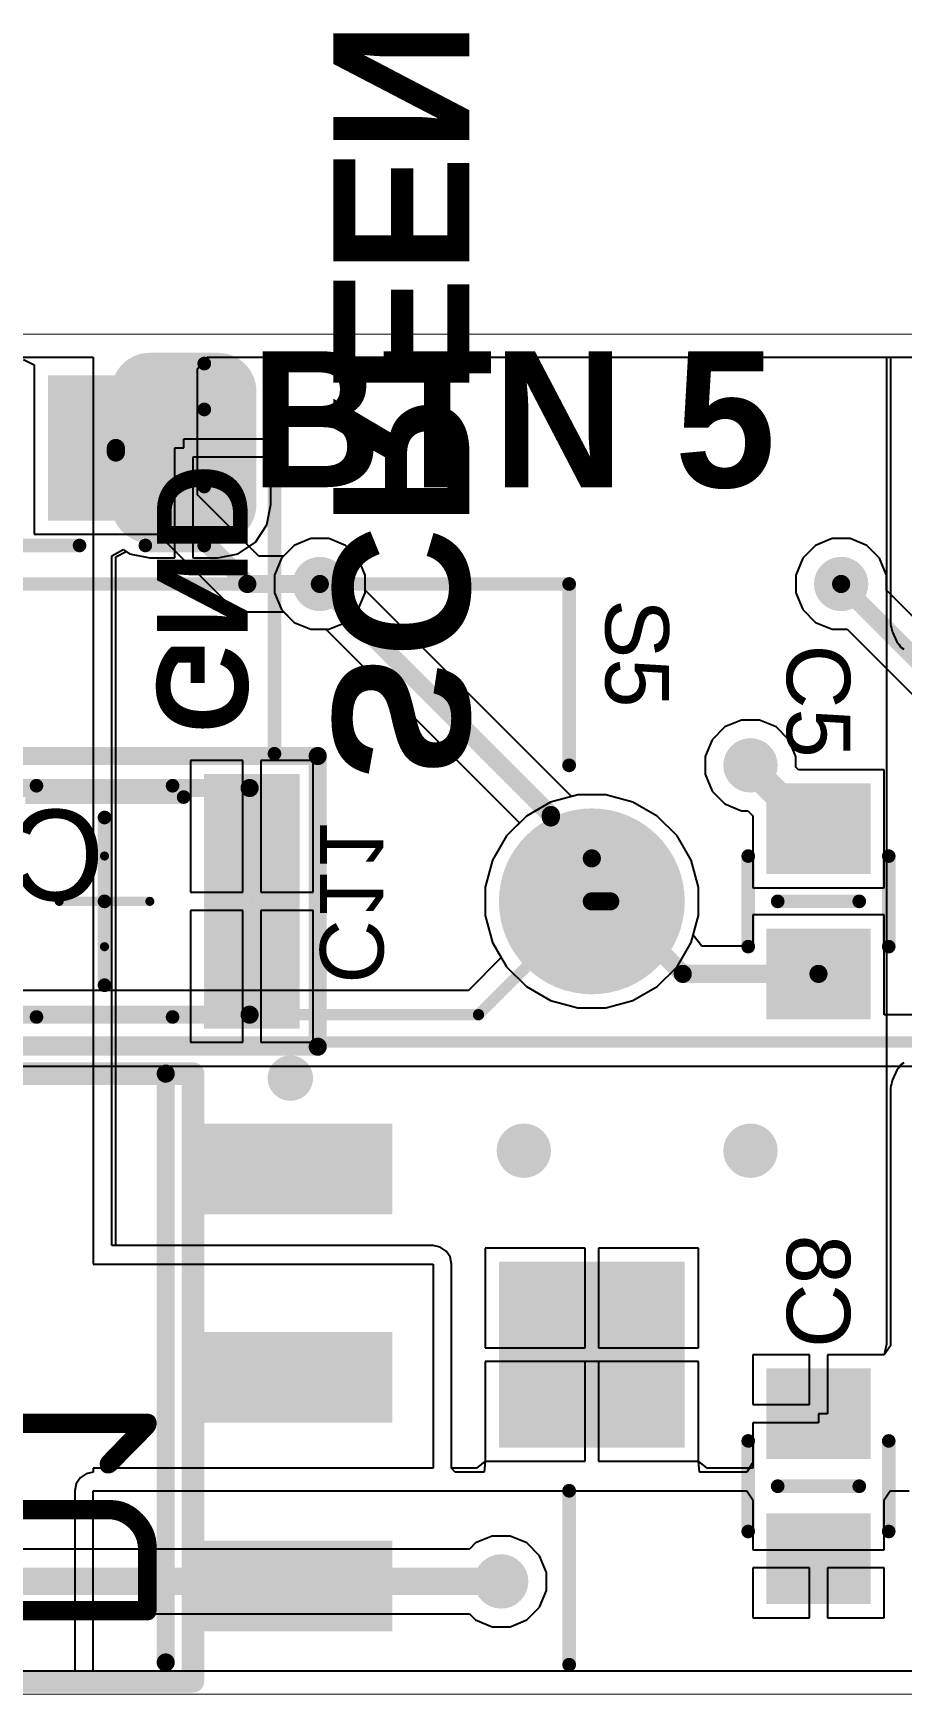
# Model space of a CAD drawing. Header units: inches. Extents: x -0.1 to 88.5, y -0.1 to 66.5.
# Drawn here: x 57.34 to 66.92, y 0 to 18.32 of the extents above; entities that cross this region are included whole.
import ezdxf

# ---------------------------------------------------------------- set-up
doc = ezdxf.new("R2010")
doc.units = ezdxf.units.IN
for name, color, linetype in [('Bottom Layer', 5, 'Continuous'), ('Bottom Overlay', 54, 'Continuous'), ('Bottom Paste', 16, 'Continuous'), ('Bottom Solder', 6, 'Continuous'), ('Mechanical 13', 56, 'Continuous'), ('Mechanical 15', 56, 'Continuous'), ('Mechanical 16', 56, 'Continuous'), ('Mechanical 3', 76, 'Continuous'), ('Mechanical 5', 56, 'Continuous'), ('Multi-Layer', 9, 'Continuous'), ('Pad Holes', 156, 'Continuous'), ('Top Layer', 1, 'Continuous'), ('Top Overlay', 2, 'Continuous'), ('Top Paste', 8, 'Continuous'), ('Top Solder', 216, 'Continuous'), ('Via Holes', 16, 'Continuous')]:
    doc.layers.add(name, color=color, linetype=linetype)
doc.styles.add('Arial', font='', dxfattribs={"height": 0.2})
doc.styles.add('Century Gothic_Bold', font='', dxfattribs={"height": 0.2})
doc.styles.add('GOST type B', font='', dxfattribs={"height": 0.2})
doc.styles.get('Arial').set_extended_font_data('Arial')
doc.styles.get('Century Gothic_Bold').set_extended_font_data('Century Gothic', bold=True)
doc.styles.get('GOST type B').set_extended_font_data('GOST type B')

# ---------------------------------------------------------------- blocks, each defined once
blk = doc.blocks.new('SOT223_B_77')
at = {"layer": 'Bottom Layer'}
for points in [[(-1.85, 2.75), (-1.85, 1.85), (-4, 1.85), (-4, 2.75)], [(4, 1.625), (4, -1.625), (1.85, -1.625), (1.85, 1.625)], [(-1.85, 0.45), (-1.85, -0.45), (-4, -0.45), (-4, 0.45)], [(-1.85, -1.85), (-1.85, -2.75), (-4, -2.75), (-4, -1.85)]]:
    blk.add_hatch(color=5, dxfattribs=at).paths.add_polyline_path(points)
at = {"layer": 'Bottom Paste'}
for points in [[(-1.85, 2.75), (-1.85, 1.85), (-4, 1.85), (-4, 2.75)], [(4, 1.625), (4, -1.625), (1.85, -1.625), (1.85, 1.625)], [(-1.85, 0.45), (-1.85, -0.45), (-4, -0.45), (-4, 0.45)], [(-1.85, -1.85), (-1.85, -2.75), (-4, -2.75), (-4, -1.85)]]:
    blk.add_hatch(color=16, dxfattribs=at).paths.add_polyline_path(points)
at = {"layer": 'Bottom Solder'}
for points in [[(-1.8, 2.8), (-1.8, 1.8), (-4.05, 1.8), (-4.05, 2.8)], [(4.05, 1.675), (4.05, -1.675), (1.8, -1.675), (1.8, 1.675)], [(-1.8, 0.5), (-1.8, -0.5), (-4.05, -0.5), (-4.05, 0.5)], [(-1.8, -1.8), (-1.8, -2.8), (-4.05, -2.8), (-4.05, -1.8)]]:
    blk.add_hatch(color=6, dxfattribs=at).paths.add_polyline_path(points)
at = {"layer": 'Bottom Overlay'}
for points in [[(-1.55, 3.144, 0.2, 0.2, 0), (-1.55, -3.35, 0.2, 0.2, 0)], [(1.55, 3.144, 0.2, 0.2, 0), (1.55, -3.35, 0.2, 0.2, 0)], [(1.55, -3.35, 0.2, 0.2, 0), (-1.55, -3.35, 0.2, 0.2, 0)]]:
    blk.add_lwpolyline(points, format="xyseb", dxfattribs=at)
for points in [[(-1.6, 3.144, 0.1, 0.1, 1), (-1.5, 3.144, 0.1, 0.1, 1)], [(1.5, 3.144, 0.1, 0.1, 1), (1.6, 3.144, 0.1, 0.1, 1)], [(-2.8, -3.3, 0.25, 0.25, 1), (-3.05, -3.3, 0.25, 0.25, 1)], [(-3.113, -3.3, 0.125, 0.125, 1), (-2.988, -3.3, 0.125, 0.125, 1)], [(-2.862, -3.3, 0.125, 0.125, 1), (-2.738, -3.3, 0.125, 0.125, 1)], [(-1.6, -3.35, 0.1, 0.1, 1), (-1.5, -3.35, 0.1, 0.1, 1)], [(-1.6, -3.35, 0.1, 0.1, 1), (-1.5, -3.35, 0.1, 0.1, 1)], [(1.5, -3.35, 0.1, 0.1, 1), (1.6, -3.35, 0.1, 0.1, 1)], [(1.5, -3.35, 0.1, 0.1, 1), (1.6, -3.35, 0.1, 0.1, 1)]]:
    blk.add_lwpolyline(points, format="xyseb", close=True, dxfattribs=at)
at = {"layer": 'Mechanical 13'}
for points in [[(-1.85, 3.35, 0.25, 0.25, 0), (-1.85, -3.35, 0.25, 0.25, 0)], [(1.85, 3.35, 0.25, 0.25, 0), (-1.85, 3.35, 0.25, 0.25, 0)], [(1.85, 3.35, 0.25, 0.25, 0), (1.85, -3.35, 0.25, 0.25, 0)], [(1.85, -3.35, 0.25, 0.25, 0), (-1.85, -3.35, 0.25, 0.25, 0)]]:
    blk.add_lwpolyline(points, format="xyseb", dxfattribs=at)
for points in [[(-1.913, 3.35, 0.125, 0.125, 1), (-1.788, 3.35, 0.125, 0.125, 1)], [(-1.913, 3.35, 0.125, 0.125, 1), (-1.788, 3.35, 0.125, 0.125, 1)], [(1.787, 3.35, 0.125, 0.125, 1), (1.912, 3.35, 0.125, 0.125, 1)], [(1.787, 3.35, 0.125, 0.125, 1), (1.912, 3.35, 0.125, 0.125, 1)], [(-1.913, -3.35, 0.125, 0.125, 1), (-1.788, -3.35, 0.125, 0.125, 1)], [(-1.913, -3.35, 0.125, 0.125, 1), (-1.788, -3.35, 0.125, 0.125, 1)], [(1.787, -3.35, 0.125, 0.125, 1), (1.912, -3.35, 0.125, 0.125, 1)], [(1.787, -3.35, 0.125, 0.125, 1), (1.912, -3.35, 0.125, 0.125, 1)]]:
    blk.add_lwpolyline(points, format="xyseb", close=True, dxfattribs=at)
at = {"layer": 'Mechanical 13', "style": 'GOST type B', "text_generation_flag": 2}
blk.add_text('D1', height=2.15, rotation=90, dxfattribs=at).set_placement((0.7, 2.9))
blk = doc.blocks.new('1210C_B_79')
at = {"layer": 'Bottom Layer'}
for points in [[(-2.102, 1.353), (-1.148, 1.353), (-1.148, -1.353), (-2.102, -1.353)], [(1.148, 1.353), (2.102, 1.353), (2.102, -1.353), (1.148, -1.353)]]:
    blk.add_hatch(color=5, dxfattribs=at).paths.add_polyline_path(points)
at = {"layer": 'Bottom Paste'}
for points in [[(-2.102, 1.353), (-1.148, 1.353), (-1.148, -1.353), (-2.102, -1.353)], [(1.148, 1.353), (2.102, 1.353), (2.102, -1.353), (1.148, -1.353)]]:
    blk.add_hatch(color=16, dxfattribs=at).paths.add_polyline_path(points)
at = {"layer": 'Bottom Solder'}
for points in [[(-2.152, 1.403), (-1.098, 1.403), (-1.098, -1.403), (-2.152, -1.403)], [(1.098, 1.403), (2.152, 1.403), (2.152, -1.403), (1.098, -1.403)]]:
    blk.add_hatch(color=6, dxfattribs=at).paths.add_polyline_path(points)
at = {"layer": 'Bottom Overlay'}
for points in [[(0.75, 1.275, 0.15, 0.15, 0), (-0.75, 1.275, 0.15, 0.15, 0)], [(0, 0.925, 0.15, 0.15, 0), (0, 0, 0.15, 0.15, 0)], [(0, 0, 0.15, 0.15, 0), (0, -0.925, 0.15, 0.15, 0)], [(0.75, -1.275, 0.15, 0.15, 0), (-0.75, -1.275, 0.15, 0.15, 0)]]:
    blk.add_lwpolyline(points, format="xyseb", dxfattribs=at)
for points in [[(-0.788, 1.275, 0.075, 0.075, 1), (-0.713, 1.275, 0.075, 0.075, 1)], [(0.713, 1.275, 0.075, 0.075, 1), (0.788, 1.275, 0.075, 0.075, 1)], [(-0.038, 0.925, 0.075, 0.075, 1), (0.038, 0.925, 0.075, 0.075, 1)], [(-0.038, 0, 0.075, 0.075, 1), (0.038, 0, 0.075, 0.075, 1)], [(-0.038, 0, 0.075, 0.075, 1), (0.038, 0, 0.075, 0.075, 1)], [(-0.038, -0.925, 0.075, 0.075, 1), (0.038, -0.925, 0.075, 0.075, 1)], [(-0.788, -1.275, 0.075, 0.075, 1), (-0.713, -1.275, 0.075, 0.075, 1)], [(0.713, -1.275, 0.075, 0.075, 1), (0.788, -1.275, 0.075, 0.075, 1)]]:
    blk.add_lwpolyline(points, format="xyseb", close=True, dxfattribs=at)
at = {"layer": 'Mechanical 13'}
for points in [[(1.6, 1.25, 0.2, 0.2, 0), (-1.6, 1.25, 0.2, 0.2, 0)], [(-1.6, 1.25, 0.2, 0.2, 0), (-1.6, -1.25, 0.2, 0.2, 0)], [(1.6, 1.25, 0.2, 0.2, 0), (1.6, -1.25, 0.2, 0.2, 0)], [(1.6, -1.25, 0.2, 0.2, 0), (-1.6, -1.25, 0.2, 0.2, 0)]]:
    blk.add_lwpolyline(points, format="xyseb", dxfattribs=at)
for points in [[(-1.65, 1.25, 0.1, 0.1, 1), (-1.55, 1.25, 0.1, 0.1, 1)], [(-1.65, 1.25, 0.1, 0.1, 1), (-1.55, 1.25, 0.1, 0.1, 1)], [(1.55, 1.25, 0.1, 0.1, 1), (1.65, 1.25, 0.1, 0.1, 1)], [(1.55, 1.25, 0.1, 0.1, 1), (1.65, 1.25, 0.1, 0.1, 1)], [(-1.65, -1.25, 0.1, 0.1, 1), (-1.55, -1.25, 0.1, 0.1, 1)], [(-1.65, -1.25, 0.1, 0.1, 1), (-1.55, -1.25, 0.1, 0.1, 1)], [(1.55, -1.25, 0.1, 0.1, 1), (1.65, -1.25, 0.1, 0.1, 1)], [(1.55, -1.25, 0.1, 0.1, 1), (1.65, -1.25, 0.1, 0.1, 1)]]:
    blk.add_lwpolyline(points, format="xyseb", close=True, dxfattribs=at)
at = {"layer": 'Mechanical 15'}
for points in [[(2.352, 1.603, 0.2, 0.2, 0), (-2.352, 1.603, 0.2, 0.2, 0)], [(-2.352, 1.603, 0.2, 0.2, 0), (-2.352, -1.603, 0.2, 0.2, 0)], [(2.352, 1.603, 0.2, 0.2, 0), (2.352, -1.603, 0.2, 0.2, 0)], [(2.352, -1.603, 0.2, 0.2, 0), (-2.352, -1.603, 0.2, 0.2, 0)]]:
    blk.add_lwpolyline(points, format="xyseb", dxfattribs=at)
for points in [[(-2.402, 1.603, 0.1, 0.1, 1), (-2.302, 1.603, 0.1, 0.1, 1)], [(-2.402, 1.603, 0.1, 0.1, 1), (-2.302, 1.603, 0.1, 0.1, 1)], [(2.302, 1.603, 0.1, 0.1, 1), (2.402, 1.603, 0.1, 0.1, 1)], [(2.302, 1.603, 0.1, 0.1, 1), (2.402, 1.603, 0.1, 0.1, 1)], [(-2.402, -1.603, 0.1, 0.1, 1), (-2.302, -1.603, 0.1, 0.1, 1)], [(-2.402, -1.603, 0.1, 0.1, 1), (-2.302, -1.603, 0.1, 0.1, 1)], [(2.302, -1.603, 0.1, 0.1, 1), (2.402, -1.603, 0.1, 0.1, 1)], [(2.302, -1.603, 0.1, 0.1, 1), (2.402, -1.603, 0.1, 0.1, 1)]]:
    blk.add_lwpolyline(points, format="xyseb", close=True, dxfattribs=at)
at = {"layer": 'Mechanical 16'}
for points in [[(0, 0.5, 0.1, 0.1, 0), (0, -0.5, 0.1, 0.1, 0)], [(0.5, 0, 0.1, 0.1, 0), (-0.5, 0, 0.1, 0.1, 0)]]:
    blk.add_lwpolyline(points, format="xyseb", dxfattribs=at)
for points in [[(-0.025, 0.5, 0.05, 0.05, 1), (0.025, 0.5, 0.05, 0.05, 1)], [(-0.525, 0, 0.05, 0.05, 1), (-0.475, 0, 0.05, 0.05, 1)], [(0.475, 0, 0.05, 0.05, 1), (0.525, 0, 0.05, 0.05, 1)], [(-0.025, -0.5, 0.05, 0.05, 1), (0.025, -0.5, 0.05, 0.05, 1)]]:
    blk.add_lwpolyline(points, format="xyseb", close=True, dxfattribs=at)
at = {"layer": 'Mechanical 5'}
for points in [[(2.352, 1.603, 0.2, 0.2, 0), (-2.352, 1.603, 0.2, 0.2, 0)], [(-2.352, 1.603, 0.2, 0.2, 0), (-2.352, -1.603, 0.2, 0.2, 0)], [(2.352, 1.603, 0.2, 0.2, 0), (2.352, -1.603, 0.2, 0.2, 0)], [(2.352, -1.603, 0.2, 0.2, 0), (-2.352, -1.603, 0.2, 0.2, 0)]]:
    blk.add_lwpolyline(points, format="xyseb", dxfattribs=at)
for points in [[(-2.402, 1.603, 0.1, 0.1, 1), (-2.302, 1.603, 0.1, 0.1, 1)], [(-2.402, 1.603, 0.1, 0.1, 1), (-2.302, 1.603, 0.1, 0.1, 1)], [(2.302, 1.603, 0.1, 0.1, 1), (2.402, 1.603, 0.1, 0.1, 1)], [(2.302, 1.603, 0.1, 0.1, 1), (2.402, 1.603, 0.1, 0.1, 1)], [(-2.402, -1.603, 0.1, 0.1, 1), (-2.302, -1.603, 0.1, 0.1, 1)], [(-2.402, -1.603, 0.1, 0.1, 1), (-2.302, -1.603, 0.1, 0.1, 1)], [(2.302, -1.603, 0.1, 0.1, 1), (2.402, -1.603, 0.1, 0.1, 1)], [(2.302, -1.603, 0.1, 0.1, 1), (2.402, -1.603, 0.1, 0.1, 1)]]:
    blk.add_lwpolyline(points, format="xyseb", close=True, dxfattribs=at)
at = {"layer": 'Mechanical 5', "style": 'Arial', "text_generation_flag": 2}
blk.add_text('C11', height=1, rotation=180, dxfattribs=at).set_placement((0, -0.011))
blk = doc.blocks.new('0603C_B_80')
at = {"layer": 'Bottom Layer'}
for points in [[(-0.35, 0.525), (-0.35, -0.525), (-1.25, -0.525), (-1.25, 0.525)], [(1.25, 0.525), (1.25, -0.525), (0.35, -0.525), (0.35, 0.525)]]:
    blk.add_hatch(color=5, dxfattribs=at).paths.add_polyline_path(points)
at = {"layer": 'Bottom Paste'}
for points in [[(-0.35, 0.525), (-0.35, -0.525), (-1.25, -0.525), (-1.25, 0.525)], [(1.25, 0.525), (1.25, -0.525), (0.35, -0.525), (0.35, 0.525)]]:
    blk.add_hatch(color=16, dxfattribs=at).paths.add_polyline_path(points)
at = {"layer": 'Bottom Solder'}
for points in [[(-0.3, 0.575), (-0.3, -0.575), (-1.3, -0.575), (-1.3, 0.575)], [(1.3, 0.575), (1.3, -0.575), (0.3, -0.575), (0.3, 0.575)]]:
    blk.add_hatch(color=6, dxfattribs=at).paths.add_polyline_path(points)
at = {"layer": 'Bottom Overlay'}
for points in [[(0.5, 0.775, 0.15, 0.15, 0), (-0.5, 0.775, 0.15, 0.15, 0)], [(0, -0.45, 0.15, 0.15, 0), (0, 0.45, 0.15, 0.15, 0)], [(0.5, -0.775, 0.15, 0.15, 0), (-0.5, -0.775, 0.15, 0.15, 0)]]:
    blk.add_lwpolyline(points, format="xyseb", dxfattribs=at)
for points in [[(-0.537, 0.775, 0.075, 0.075, 1), (-0.462, 0.775, 0.075, 0.075, 1)], [(0.462, 0.775, 0.075, 0.075, 1), (0.537, 0.775, 0.075, 0.075, 1)], [(-0.038, 0.45, 0.075, 0.075, 1), (0.038, 0.45, 0.075, 0.075, 1)], [(-0.038, -0.45, 0.075, 0.075, 1), (0.038, -0.45, 0.075, 0.075, 1)], [(-0.537, -0.775, 0.075, 0.075, 1), (-0.462, -0.775, 0.075, 0.075, 1)], [(0.462, -0.775, 0.075, 0.075, 1), (0.537, -0.775, 0.075, 0.075, 1)]]:
    blk.add_lwpolyline(points, format="xyseb", close=True, dxfattribs=at)
blk = doc.blocks.new('SS_PAD_B_84')
at = {"layer": 'Bottom Layer'}
h = blk.add_hatch(color=5, dxfattribs=at)
edge = h.paths.add_edge_path()
edge.add_arc((0.625, 0.375), 0.375, 0, 90)
edge.add_line((0.625, 0.75), (-0.625, 0.75))
edge.add_arc((-0.625, 0.375), 0.375, 90, 180)
edge.add_line((-1, 0.375), (-1, -0.375))
edge.add_arc((-0.625, -0.375), 0.375, 180, 270)
edge.add_line((-0.625, -0.75), (0.625, -0.75))
edge.add_arc((0.625, -0.375), 0.375, 270, 360)
edge.add_line((1, -0.375), (1, 0.375))
at = {"layer": 'Bottom Paste'}
h = blk.add_hatch(color=16, dxfattribs=at)
edge = h.paths.add_edge_path()
edge.add_arc((0.625, 0.375), 0.375, 0, 90)
edge.add_line((0.625, 0.75), (-0.625, 0.75))
edge.add_arc((-0.625, 0.375), 0.375, 90, 180)
edge.add_line((-1, 0.375), (-1, -0.375))
edge.add_arc((-0.625, -0.375), 0.375, 180, 270)
edge.add_line((-0.625, -0.75), (0.625, -0.75))
edge.add_arc((0.625, -0.375), 0.375, 270, 360)
edge.add_line((1, -0.375), (1, 0.375))
at = {"layer": 'Bottom Solder'}
h = blk.add_hatch(color=6, dxfattribs=at)
edge = h.paths.add_edge_path()
edge.add_arc((0.625, 0.375), 0.425, 0, 90)
edge.add_line((0.625, 0.8), (-0.625, 0.8))
edge.add_arc((-0.625, 0.375), 0.425, 90, 180)
edge.add_line((-1.05, 0.375), (-1.05, -0.375))
edge.add_arc((-0.625, -0.375), 0.425, 180, 270)
edge.add_line((-0.625, -0.8), (0.625, -0.8))
edge.add_arc((0.625, -0.375), 0.425, 270, 360)
edge.add_line((1.05, -0.375), (1.05, 0.375))
blk = doc.blocks.new('B______DIP_12_12_94')
at = {"layer": 'Bottom Layer'}
blk.add_hatch(color=5, dxfattribs=at).paths.add_polyline_path([(-0.975, 0.975), (0.975, 0.975), (0.975, -0.975), (-0.975, -0.975)])
h = blk.add_hatch(color=5, dxfattribs=at)
edge = h.paths.add_edge_path()
edge.add_arc((12.5, 0), 0.975, 0, 360)
h = blk.add_hatch(color=5, dxfattribs=at)
edge = h.paths.add_edge_path()
edge.add_arc((0, -5), 0.975, 0, 360)
h = blk.add_hatch(color=5, dxfattribs=at)
edge = h.paths.add_edge_path()
edge.add_arc((12.5, -5), 0.975, 0, 360)
at = {"layer": 'Bottom Solder'}
blk.add_hatch(color=6, dxfattribs=at).paths.add_polyline_path([(-1.025, 1.025), (1.025, 1.025), (1.025, -1.025), (-1.025, -1.025)])
h = blk.add_hatch(color=6, dxfattribs=at)
edge = h.paths.add_edge_path()
edge.add_arc((12.5, 0), 1.025, 0, 360)
h = blk.add_hatch(color=6, dxfattribs=at)
edge = h.paths.add_edge_path()
edge.add_arc((0, -5), 1.025, 0, 360)
h = blk.add_hatch(color=6, dxfattribs=at)
edge = h.paths.add_edge_path()
edge.add_arc((12.5, -5), 1.025, 0, 360)
at = {"layer": 'Multi-Layer'}
blk.add_hatch(color=9, dxfattribs=at).paths.add_polyline_path([(-0.975, 0.975), (0.975, 0.975), (0.975, -0.975), (-0.975, -0.975)])
h = blk.add_hatch(color=9, dxfattribs=at)
edge = h.paths.add_edge_path()
edge.add_arc((12.5, 0), 0.975, 0, 360)
h = blk.add_hatch(color=9, dxfattribs=at)
edge = h.paths.add_edge_path()
edge.add_arc((0, -5), 0.975, 0, 360)
h = blk.add_hatch(color=9, dxfattribs=at)
edge = h.paths.add_edge_path()
edge.add_arc((12.5, -5), 0.975, 0, 360)
at = {"layer": 'Pad Holes'}
h = blk.add_hatch(color=7, dxfattribs=at)
edge = h.paths.add_edge_path()
edge.add_arc((0, 0), 0.65, 0, 360)
h = blk.add_hatch(color=7, dxfattribs=at)
edge = h.paths.add_edge_path()
edge.add_arc((12.5, 0), 0.65, 0, 360)
h = blk.add_hatch(color=7, dxfattribs=at)
edge = h.paths.add_edge_path()
edge.add_arc((0, -5), 0.65, 0, 360)
h = blk.add_hatch(color=7, dxfattribs=at)
edge = h.paths.add_edge_path()
edge.add_arc((12.5, -5), 0.65, 0, 360)
at = {"layer": 'Top Layer'}
blk.add_hatch(color=1, dxfattribs=at).paths.add_polyline_path([(-0.975, 0.975), (0.975, 0.975), (0.975, -0.975), (-0.975, -0.975)])
h = blk.add_hatch(color=1, dxfattribs=at)
edge = h.paths.add_edge_path()
edge.add_arc((12.5, 0), 0.975, 0, 360)
h = blk.add_hatch(color=1, dxfattribs=at)
edge = h.paths.add_edge_path()
edge.add_arc((0, -5), 0.975, 0, 360)
h = blk.add_hatch(color=1, dxfattribs=at)
edge = h.paths.add_edge_path()
edge.add_arc((12.5, -5), 0.975, 0, 360)
at = {"layer": 'Top Solder'}
blk.add_hatch(color=216, dxfattribs=at).paths.add_polyline_path([(-1.025, 1.025), (1.025, 1.025), (1.025, -1.025), (-1.025, -1.025)])
h = blk.add_hatch(color=216, dxfattribs=at)
edge = h.paths.add_edge_path()
edge.add_arc((12.5, 0), 1.025, 0, 360)
h = blk.add_hatch(color=216, dxfattribs=at)
edge = h.paths.add_edge_path()
edge.add_arc((0, -5), 1.025, 0, 360)
h = blk.add_hatch(color=216, dxfattribs=at)
edge = h.paths.add_edge_path()
edge.add_arc((12.5, -5), 1.025, 0, 360)
at = {"layer": 'Top Overlay'}
for points in [[(0.25, 3.419, 0.15, 0.15, 0), (0.25, 1.5, 0.15, 0.15, 0)], [(12.25, 3.419, 0.15, 0.15, 0), (12.25, 1.5, 0.15, 0.15, 0)], [(0.25, -6.5, 0.15, 0.15, 0), (0.25, -8.5, 0.15, 0.15, 0)], [(12.25, -6.5, 0.15, 0.15, 0), (12.25, -8.5, 0.15, 0.15, 0)], [(12.25, -8.5, 0.15, 0.15, 0), (0.25, -8.5, 0.15, 0.15, 0)]]:
    blk.add_lwpolyline(points, format="xyseb", dxfattribs=at)
for points in [[(0.212, 3.419, 0.075, 0.075, 1), (0.288, 3.419, 0.075, 0.075, 1)], [(12.213, 3.419, 0.075, 0.075, 1), (12.288, 3.419, 0.075, 0.075, 1)], [(0.212, 1.5, 0.075, 0.075, 1), (0.288, 1.5, 0.075, 0.075, 1)], [(12.213, 1.5, 0.075, 0.075, 1), (12.288, 1.5, 0.075, 0.075, 1)], [(0.212, -6.5, 0.075, 0.075, 1), (0.288, -6.5, 0.075, 0.075, 1)], [(12.213, -6.5, 0.075, 0.075, 1), (12.288, -6.5, 0.075, 0.075, 1)], [(0.212, -8.5, 0.075, 0.075, 1), (0.288, -8.5, 0.075, 0.075, 1)], [(0.212, -8.5, 0.075, 0.075, 1), (0.288, -8.5, 0.075, 0.075, 1)], [(12.213, -8.5, 0.075, 0.075, 1), (12.288, -8.5, 0.075, 0.075, 1)], [(12.213, -8.5, 0.075, 0.075, 1), (12.288, -8.5, 0.075, 0.075, 1)]]:
    blk.add_lwpolyline(points, format="xyseb", close=True, dxfattribs=at)
blk = doc.blocks.new('0805D_116')
at = {"layer": 'Top Layer'}
for points in [[(-1.7, -0.75), (-1.7, 0.75), (-0.3, 0.75), (-0.3, -0.75)], [(0.3, -0.75), (0.3, 0.75), (1.7, 0.75), (1.7, -0.75)]]:
    blk.add_hatch(color=1, dxfattribs=at).paths.add_polyline_path(points)
at = {"layer": 'Top Paste'}
for points in [[(-1.7, -0.75), (-1.7, 0.75), (-0.3, 0.75), (-0.3, -0.75)], [(0.3, -0.75), (0.3, 0.75), (1.7, 0.75), (1.7, -0.75)]]:
    blk.add_hatch(color=8, dxfattribs=at).paths.add_polyline_path(points)
at = {"layer": 'Top Solder'}
for points in [[(-1.75, -0.8), (-1.75, 0.8), (-0.25, 0.8), (-0.25, -0.8)], [(0.25, -0.8), (0.25, 0.8), (1.75, 0.8), (1.75, -0.8)]]:
    blk.add_hatch(color=216, dxfattribs=at).paths.add_polyline_path(points)
at = {"layer": 'Top Overlay'}
for points in [[(1.975, 0.425, 0.15, 0.15, 0), (1.975, 0.931, 0.15, 0.15, 0)], [(1.975, -1.075, 0.15, 0.15, 0), (1.975, -0.425, 0.15, 0.15, 0)], [(-0.6, -1.075, 0.15, 0.15, 0), (0.6, -1.075, 0.15, 0.15, 0)], [(1.325, -1.075, 0.15, 0.15, 0), (1.975, -1.075, 0.15, 0.15, 0)]]:
    blk.add_lwpolyline(points, format="xyseb", dxfattribs=at)
for points in [[(1.937, 0.931, 0.075, 0.075, 1), (2.013, 0.931, 0.075, 0.075, 1)], [(1.937, 0.425, 0.075, 0.075, 1), (2.013, 0.425, 0.075, 0.075, 1)], [(1.937, -0.425, 0.075, 0.075, 1), (2.013, -0.425, 0.075, 0.075, 1)], [(-0.637, -1.075, 0.075, 0.075, 1), (-0.562, -1.075, 0.075, 0.075, 1)], [(0.562, -1.075, 0.075, 0.075, 1), (0.637, -1.075, 0.075, 0.075, 1)], [(1.288, -1.075, 0.075, 0.075, 1), (1.363, -1.075, 0.075, 0.075, 1)], [(1.937, -1.075, 0.075, 0.075, 1), (2.013, -1.075, 0.075, 0.075, 1)], [(1.937, -1.075, 0.075, 0.075, 1), (2.013, -1.075, 0.075, 0.075, 1)]]:
    blk.add_lwpolyline(points, format="xyseb", close=True, dxfattribs=at)
blk = doc.blocks.new('0603C_136')
at = {"layer": 'Top Layer'}
for points in [[(-1.25, -0.525), (-1.25, 0.525), (-0.35, 0.525), (-0.35, -0.525)], [(0.35, -0.525), (0.35, 0.525), (1.25, 0.525), (1.25, -0.525)]]:
    blk.add_hatch(color=1, dxfattribs=at).paths.add_polyline_path(points)
at = {"layer": 'Top Paste'}
for points in [[(-1.25, -0.525), (-1.25, 0.525), (-0.35, 0.525), (-0.35, -0.525)], [(0.35, -0.525), (0.35, 0.525), (1.25, 0.525), (1.25, -0.525)]]:
    blk.add_hatch(color=8, dxfattribs=at).paths.add_polyline_path(points)
at = {"layer": 'Top Solder'}
for points in [[(-1.3, -0.575), (-1.3, 0.575), (-0.3, 0.575), (-0.3, -0.575)], [(0.3, -0.575), (0.3, 0.575), (1.3, 0.575), (1.3, -0.575)]]:
    blk.add_hatch(color=216, dxfattribs=at).paths.add_polyline_path(points)
at = {"layer": 'Top Overlay'}
for points in [[(0.5, 0.775, 0.15, 0.15, 0), (-0.5, 0.775, 0.15, 0.15, 0)], [(0, -0.45, 0.15, 0.15, 0), (0, 0.45, 0.15, 0.15, 0)], [(0.5, -0.775, 0.15, 0.15, 0), (-0.5, -0.775, 0.15, 0.15, 0)]]:
    blk.add_lwpolyline(points, format="xyseb", dxfattribs=at)
for points in [[(-0.537, 0.775, 0.075, 0.075, 1), (-0.462, 0.775, 0.075, 0.075, 1)], [(0.462, 0.775, 0.075, 0.075, 1), (0.537, 0.775, 0.075, 0.075, 1)], [(-0.038, 0.45, 0.075, 0.075, 1), (0.038, 0.45, 0.075, 0.075, 1)], [(-0.038, -0.45, 0.075, 0.075, 1), (0.038, -0.45, 0.075, 0.075, 1)], [(-0.537, -0.775, 0.075, 0.075, 1), (-0.462, -0.775, 0.075, 0.075, 1)], [(0.462, -0.775, 0.075, 0.075, 1), (0.537, -0.775, 0.075, 0.075, 1)]]:
    blk.add_lwpolyline(points, format="xyseb", close=True, dxfattribs=at)

msp = doc.modelspace()

# ---------------------------------------------------------------- hatches: boundary and pattern name
at = {"layer": 'Bottom Layer'}
h = msp.add_hatch(color=5, dxfattribs=at)
edge = h.paths.add_edge_path()
edge.add_arc((60.5, 12.25), 0.3, 0, 360)
h = msp.add_hatch(color=5, dxfattribs=at)
edge = h.paths.add_edge_path()
edge.add_arc((66.25, 12.25), 0.3, 0, 360)
h = msp.add_hatch(color=5, dxfattribs=at)
edge = h.paths.add_edge_path()
edge.add_arc((65.25, 10.25), 0.3, 0, 360)
h = msp.add_hatch(color=5, dxfattribs=at)
edge = h.paths.add_edge_path()
edge.add_arc((62.75, 6), 0.3, 0, 360)
h = msp.add_hatch(color=5, dxfattribs=at)
edge = h.paths.add_edge_path()
edge.add_arc((65.25, 6), 0.3, 0, 360)
h = msp.add_hatch(color=5, dxfattribs=at)
edge = h.paths.add_edge_path()
edge.add_arc((62.5, 1.25), 0.3, 0, 360)
at = {"layer": 'Top Layer'}
h = msp.add_hatch(color=1, dxfattribs=at)
edge = h.paths.add_edge_path()
edge.add_arc((60.5, 12.25), 0.3, 0, 360)
h = msp.add_hatch(color=1, dxfattribs=at)
edge = h.paths.add_edge_path()
edge.add_arc((66.25, 12.25), 0.3, 0, 360)
h = msp.add_hatch(color=1, dxfattribs=at)
edge = h.paths.add_edge_path()
edge.add_arc((65.25, 10.25), 0.3, 0, 360)
h = msp.add_hatch(color=1, dxfattribs=at)
edge = h.paths.add_edge_path()
edge.add_arc((62.75, 6), 0.3, 0, 360)
h = msp.add_hatch(color=1, dxfattribs=at)
edge = h.paths.add_edge_path()
edge.add_arc((65.25, 6), 0.3, 0, 360)
h = msp.add_hatch(color=1, dxfattribs=at)
edge = h.paths.add_edge_path()
edge.add_arc((62.5, 1.25), 0.3, 0, 360)
at = {"layer": 'Via Holes'}
h = msp.add_hatch(color=7, dxfattribs=at)
edge = h.paths.add_edge_path()
edge.add_arc((60.5, 12.25), 0.15, 0, 360)
h = msp.add_hatch(color=7, dxfattribs=at)
edge = h.paths.add_edge_path()
edge.add_arc((66.25, 12.25), 0.15, 0, 360)
h = msp.add_hatch(color=7, dxfattribs=at)
edge = h.paths.add_edge_path()
edge.add_arc((65.25, 10.25), 0.15, 0, 360)
h = msp.add_hatch(color=7, dxfattribs=at)
edge = h.paths.add_edge_path()
edge.add_arc((62.75, 6), 0.15, 0, 360)
h = msp.add_hatch(color=7, dxfattribs=at)
edge = h.paths.add_edge_path()
edge.add_arc((65.25, 6), 0.15, 0, 360)
h = msp.add_hatch(color=7, dxfattribs=at)
edge = h.paths.add_edge_path()
edge.add_arc((62.5, 1.25), 0.15, 0, 360)

# ---------------------------------------------------------------- linework, layer by layer
at = {"layer": 'Bottom Layer'}
for p, q in [((56.95, 14.751), (58, 14.751)), ((58, 14.751), (58, 12.71)), ((59.89, 14.639), (59.95, 14.751)), ((59.89, 14.639), (59.95, 14.751)), ((59.95, 14.751), (66.795, 14.751)), ((59.95, 14.751), (66.75, 14.751)), ((66.75, 14.751), (66.75, 3.867)), ((66.795, 14.751), (66.796, 14.75)), ((66.796, 14.75), (66.796, 11.806)), ((59.917, 14.599), (59.89, 14.639)), ((59.917, 14.599), (59.89, 14.639)), ((59.961, 14.375), (59.917, 14.599)), ((59.961, 14.375), (59.917, 14.599)), ((59.961, 13.85), (59.961, 14.375)), ((59.961, 13.85), (59.961, 14.375)), ((58.9, 12.539), (58.9, 13.75)), ((58.9, 13.75), (59, 13.75)), ((58.9, 12.539), (58.9, 13.75)), ((58.9, 13.75), (59, 13.75)), ((59, 13.75), (59, 13.85)), ((59, 13.85), (59.961, 13.85)), ((59, 13.75), (59, 13.85)), ((59, 13.85), (59.961, 13.85)), ((59.961, 13.65), (59.1, 13.65)), ((59.1, 13.65), (59.1, 12.539)), ((59.961, 13.65), (59.1, 13.65)), ((59.1, 13.65), (59.1, 12.539)), ((59.961, 13.125), (59.961, 13.65)), ((59.961, 13.125), (59.961, 13.65)), ((59.917, 12.901), (59.961, 13.125)), ((59.917, 12.901), (59.961, 13.125)), ((59.79, 12.71), (59.917, 12.901)), ((59.79, 12.71), (59.917, 12.901)), ((58, 12.71), (58, 4.75)), ((59.599, 12.583), (59.79, 12.71)), ((59.599, 12.583), (59.79, 12.71)), ((60.217, 12.674), (60.076, 12.533)), ((60.217, 12.674), (60.076, 12.533)), ((60.401, 12.75), (60.217, 12.674)), ((60.401, 12.75), (60.217, 12.674)), ((60.599, 12.75), (60.401, 12.75)), ((60.599, 12.75), (60.401, 12.75)), ((60.783, 12.674), (60.599, 12.75)), ((60.783, 12.674), (60.599, 12.75)), ((60.924, 12.533), (60.783, 12.674)), ((60.924, 12.533), (60.783, 12.674)), ((58.204, 12.562), (58.331, 12.63)), ((58.204, 4.954), (58.204, 12.562)), ((58.25, 12.549), (58.362, 12.609)), ((58.25, 4.954), (58.25, 12.549)), ((58.331, 12.63), (58.401, 12.583)), ((58.362, 12.609), (58.401, 12.583)), ((58.401, 12.583), (58.625, 12.539)), ((58.401, 12.583), (58.625, 12.539)), ((58.625, 12.539), (58.9, 12.539)), ((58.625, 12.539), (58.9, 12.539)), ((59.1, 12.539), (59.375, 12.539)), ((59.1, 12.539), (59.375, 12.539)), ((59.375, 12.539), (59.599, 12.583)), ((59.375, 12.539), (59.599, 12.583)), ((60.076, 12.533), (60, 12.349)), ((60.076, 12.533), (60, 12.349)), ((61, 12.349), (60.924, 12.533)), ((61, 12.349), (60.924, 12.533)), ((60, 12.349), (60, 12.151)), ((60, 12.349), (60, 12.151)), ((61, 12.183), (61, 12.349)), ((61, 12.183), (61, 12.349)), ((60, 12.151), (60.076, 11.967)), ((60, 12.151), (60.076, 11.967)), ((63.265, 9.918), (61, 12.183)), ((63.265, 9.918), (61, 12.183)), ((60.076, 11.967), (60.217, 11.826)), ((60.076, 11.967), (60.217, 11.826)), ((60.217, 11.826), (60.401, 11.75)), ((60.217, 11.826), (60.401, 11.75)), ((60.401, 11.75), (60.567, 11.75)), ((60.401, 11.75), (60.567, 11.75)), ((60.567, 11.75), (62.703, 9.615)), ((60.567, 11.75), (62.703, 9.615)), ((66.796, 11.806), (66.797, 11.802)), ((66.797, 11.802), (66.796, 11.797)), ((66.796, 11.797), (66.805, 11.763)), ((66.805, 11.763), (66.812, 11.728)), ((66.812, 11.728), (66.814, 11.724)), ((66.814, 11.724), (66.815, 11.719)), ((66.815, 11.719), (66.865, 11.613)), ((66.865, 11.613), (66.886, 11.585)), ((66.886, 11.585), (66.906, 11.556)), ((66.906, 11.556), (66.91, 11.553)), ((66.91, 11.553), (66.913, 11.549)), ((66.913, 11.549), (66.943, 11.531)), ((59.65, 10.303), (59.073, 10.303)), ((59.073, 10.303), (59.073, 8.85)), ((59.65, 10.303), (59.073, 10.303)), ((59.073, 10.303), (59.073, 8.85)), ((59.65, 8.85), (59.65, 10.303)), ((59.65, 8.85), (59.65, 10.303)), ((60.427, 10.303), (59.85, 10.303)), ((59.85, 10.303), (59.85, 8.85)), ((60.427, 10.303), (59.85, 10.303)), ((59.85, 10.303), (59.85, 8.85)), ((60.427, 8.85), (60.427, 10.303)), ((60.427, 8.85), (60.427, 10.303)), ((63.273, 9.906), (63.265, 9.918)), ((63.265, 9.918), (63.265, 9.918)), ((63.273, 9.906), (63.265, 9.918)), ((63.265, 9.918), (63.265, 9.918)), ((63.345, 9.925), (63.273, 9.906)), ((63.345, 9.925), (63.273, 9.906)), ((63.655, 9.925), (63.345, 9.925)), ((63.655, 9.925), (63.345, 9.925)), ((63.954, 9.845), (63.655, 9.925)), ((63.954, 9.845), (63.655, 9.925)), ((64.221, 9.69), (63.954, 9.845)), ((64.221, 9.69), (63.954, 9.845)), ((62.703, 9.615), (62.56, 9.471)), ((62.703, 9.615), (62.56, 9.471)), ((64.44, 9.471), (64.221, 9.69)), ((64.44, 9.471), (64.221, 9.69)), ((62.56, 9.471), (62.405, 9.204)), ((62.56, 9.471), (62.405, 9.204)), ((64.595, 9.204), (64.44, 9.471)), ((64.595, 9.204), (64.44, 9.471)), ((62.405, 9.204), (62.325, 8.905)), ((62.405, 9.204), (62.325, 8.905)), ((64.675, 8.905), (64.595, 9.204)), ((64.675, 8.905), (64.595, 9.204)), ((59.073, 8.85), (59.65, 8.85)), ((59.073, 8.85), (59.65, 8.85)), ((59.85, 8.85), (60.427, 8.85)), ((59.85, 8.85), (60.427, 8.85)), ((62.325, 8.905), (62.325, 8.595)), ((62.325, 8.905), (62.325, 8.595)), ((64.675, 8.595), (64.675, 8.905)), ((64.675, 8.595), (64.675, 8.905)), ((59.65, 8.65), (59.073, 8.65)), ((59.073, 8.65), (59.073, 7.197)), ((59.65, 8.65), (59.073, 8.65)), ((59.073, 8.65), (59.073, 7.197)), ((59.65, 7.197), (59.65, 8.65)), ((59.65, 7.197), (59.65, 8.65)), ((59.75, 8.75), (59.75, 8.75)), ((59.75, 8.75), (59.75, 8.75)), ((59.75, 8.75), (59.75, 8.75)), ((60.427, 8.65), (59.85, 8.65)), ((59.85, 8.65), (59.85, 7.197)), ((60.427, 8.65), (59.85, 8.65)), ((59.85, 8.65), (59.85, 7.197)), ((60.427, 7.197), (60.427, 8.65)), ((60.427, 7.197), (60.427, 8.65)), ((62.325, 8.595), (62.405, 8.296)), ((62.325, 8.595), (62.405, 8.296)), ((64.595, 8.296), (64.675, 8.595)), ((64.595, 8.296), (64.675, 8.595)), ((62.405, 8.296), (62.56, 8.029)), ((62.405, 8.296), (62.56, 8.029)), ((64.44, 8.029), (64.595, 8.296)), ((64.44, 8.029), (64.595, 8.296)), ((62.56, 8.029), (62.779, 7.81)), ((62.56, 8.029), (62.779, 7.81)), ((64.221, 7.81), (64.44, 8.029)), ((64.221, 7.81), (64.44, 8.029)), ((62.779, 7.81), (63.046, 7.655)), ((62.779, 7.81), (63.046, 7.655)), ((63.954, 7.655), (64.221, 7.81)), ((63.954, 7.655), (64.221, 7.81)), ((63.046, 7.655), (63.345, 7.575)), ((63.046, 7.655), (63.345, 7.575)), ((63.345, 7.575), (63.655, 7.575)), ((63.345, 7.575), (63.655, 7.575)), ((63.655, 7.575), (63.954, 7.655)), ((63.655, 7.575), (63.954, 7.655)), ((59.073, 7.197), (59.65, 7.197)), ((59.073, 7.197), (59.65, 7.197)), ((59.85, 7.197), (60.427, 7.197)), ((59.85, 7.197), (60.427, 7.197)), ((66.943, 6.969), (66.913, 6.951)), ((66.815, 6.781), (66.814, 6.776)), ((66.865, 6.887), (66.815, 6.781)), ((66.886, 6.915), (66.865, 6.887)), ((66.906, 6.944), (66.886, 6.915)), ((66.91, 6.947), (66.906, 6.944)), ((66.913, 6.951), (66.91, 6.947)), ((66.805, 6.737), (66.796, 6.703)), ((66.796, 6.703), (66.797, 6.698)), ((66.797, 6.698), (66.796, 6.694)), ((66.796, 6.694), (66.796, 3.848)), ((66.812, 6.772), (66.805, 6.737)), ((66.814, 6.776), (66.812, 6.772)), ((61.75, 4.954), (58.204, 4.954)), ((61.75, 4.954), (58.25, 4.954)), ((61.828, 4.938), (61.75, 4.954)), ((61.828, 4.938), (61.75, 4.954)), ((61.894, 4.894), (61.828, 4.938)), ((61.894, 4.894), (61.828, 4.938)), ((61.938, 4.828), (61.894, 4.894)), ((61.938, 4.828), (61.894, 4.894)), ((61.954, 4.75), (61.938, 4.828)), ((61.954, 4.75), (61.938, 4.828)), ((63.425, 4.925), (62.325, 4.925)), ((62.325, 4.925), (62.325, 3.825)), ((63.425, 4.925), (62.325, 4.925)), ((62.325, 4.925), (62.325, 3.825)), ((63.425, 3.825), (63.425, 4.925)), ((63.425, 3.825), (63.425, 4.925)), ((64.675, 4.925), (63.575, 4.925)), ((63.575, 4.925), (63.575, 3.825)), ((64.675, 4.925), (63.575, 4.925)), ((63.575, 4.925), (63.575, 3.825)), ((64.675, 3.825), (64.675, 4.925)), ((64.675, 3.825), (64.675, 4.925)), ((58, 4.75), (61.75, 4.75)), ((61.75, 4.75), (61.75, 2.5)), ((61.954, 2.5), (61.954, 4.75)), ((61.954, 2.5), (61.954, 4.75)), ((66.75, 3.867), (66.725, 3.75)), ((62.325, 3.825), (63.425, 3.825)), ((62.325, 3.825), (63.425, 3.825)), ((63.5, 3.675), (62.325, 3.675)), ((62.325, 3.675), (62.325, 2.581)), ((63.5, 3.675), (62.325, 3.675)), ((62.325, 3.675), (62.325, 2.627)), ((64.675, 3.675), (63.5, 3.675)), ((64.675, 3.675), (63.5, 3.675)), ((63.575, 3.825), (64.675, 3.825)), ((63.575, 3.825), (64.675, 3.825)), ((64.675, 2.581), (64.675, 3.675)), ((64.675, 2.627), (64.675, 3.675)), ((65.9, 3.75), (65.275, 3.75)), ((65.275, 3.75), (65.275, 3.2)), ((65.9, 3.75), (65.275, 3.75)), ((65.275, 3.75), (65.275, 3.2)), ((65.9, 3.2), (65.9, 3.75)), ((65.9, 3.2), (65.9, 3.75)), ((66.669, 3.75), (66.1, 3.75)), ((66.1, 3.75), (66.1, 3.1)), ((66.725, 3.75), (66.1, 3.75)), ((66.1, 3.75), (66.1, 3.1)), ((66.725, 3.75), (66.669, 3.75)), ((66.796, 3.848), (66.725, 3.75)), ((65.275, 3.2), (65.9, 3.2)), ((65.275, 3.2), (65.9, 3.2)), ((66, 3), (65.275, 3)), ((65.275, 3), (65.275, 2.567)), ((66, 3), (65.275, 3)), ((65.275, 3), (65.275, 2.5)), ((66.1, 3.1), (66, 3.1)), ((66, 3.1), (66, 3)), ((66.1, 3.1), (66, 3.1)), ((66, 3.1), (66, 3)), ((62.325, 2.575), (62.229, 2.5)), ((62.325, 2.575), (62.311, 2.454)), ((62.325, 2.627), (62.325, 2.575)), ((62.325, 2.581), (62.325, 2.575)), ((64.675, 2.575), (64.675, 2.627)), ((64.675, 2.575), (64.675, 2.581)), ((64.689, 2.454), (64.675, 2.575)), ((64.771, 2.5), (64.675, 2.575)), ((65.275, 2.567), (65.269, 2.551)), ((57.856, 2.394), (57.812, 2.328)), ((57.922, 2.438), (57.856, 2.394)), ((58, 2.454), (57.922, 2.438)), ((61.75, 2.5), (58, 2.5)), ((58, 2.5), (58, 2.454)), ((61.992, 2.454), (61.954, 2.5)), ((62.229, 2.5), (61.954, 2.5)), ((62.311, 2.454), (61.992, 2.454)), ((65.159, 2.454), (64.689, 2.454)), ((65.275, 2.5), (64.771, 2.5)), ((65.21, 2.454), (65.159, 2.454)), ((65.269, 2.551), (65.21, 2.454)), ((57.812, 2.328), (57.796, 2.25)), ((57.796, 2.25), (57.796, 0.261)), ((58, 0.261), (58, 2.25)), ((58, 2.25), (65.21, 2.25)), ((65.21, 2.25), (65.275, 2.15)), ((66.725, 2.15), (66.79, 2.25)), ((66.79, 2.25), (67, 2.25)), ((65.275, 2.15), (65.275, 2.123)), ((65.275, 2.123), (65.275, 1.6)), ((66.725, 2.123), (66.725, 2.15)), ((66.725, 1.6), (66.725, 2.123)), ((65.275, 1.6), (66, 1.6)), ((66, 1.6), (66.725, 1.6)), ((65.9, 1.4), (65.275, 1.4)), ((65.275, 1.4), (65.275, 0.85)), ((65.9, 0.85), (65.9, 1.4)), ((66.725, 1.4), (66.1, 1.4)), ((66.1, 1.4), (66.1, 0.85)), ((66.725, 0.85), (66.725, 1.4)), ((65.275, 0.85), (65.9, 0.85)), ((66.1, 0.85), (66.725, 0.85)), ((57.669, 0.261), (53, 0.261)), ((57.796, 0.261), (57.669, 0.261)), ((67.698, 0.261), (58, 0.261))]:
    msp.add_line(p, q, dxfattribs=at)
for points in [[(60.5, 12.25, 0.2, 0.2, 0), (63.048, 9.702, 0.2, 0.2, 0)], [(63.048, 9.675, 0.2, 0.2, 0), (63.048, 9.702, 0.2, 0.2, 0)], [(63.048, 9.675, 0.2, 0.2, 0), (63.5, 9.224, 0.2, 0.2, 0)], [(63.5, 8.75, 0.2, 0.2, 0), (63.5, 9.224, 0.2, 0.2, 0)], [(60.175, 1.2, 0.3, 0.3, 0), (60.225, 1.25, 0.3, 0.3, 0)], [(60.225, 1.25, 0.3, 0.3, 0), (62.5, 1.25, 0.3, 0.3, 0)]]:
    msp.add_lwpolyline(points, format="xyseb", dxfattribs=at)
for points in [[(60.45, 12.25, 0.1, 0.1, 1), (60.55, 12.25, 0.1, 0.1, 1)], [(62.998, 9.702, 0.1, 0.1, 1), (63.098, 9.702, 0.1, 0.1, 1)], [(62.998, 9.702, 0.1, 0.1, 1), (63.098, 9.702, 0.1, 0.1, 1)], [(62.998, 9.675, 0.1, 0.1, 1), (63.098, 9.675, 0.1, 0.1, 1)], [(62.998, 9.675, 0.1, 0.1, 1), (63.098, 9.675, 0.1, 0.1, 1)], [(63.45, 9.224, 0.1, 0.1, 1), (63.55, 9.224, 0.1, 0.1, 1)], [(63.45, 9.224, 0.1, 0.1, 1), (63.55, 9.224, 0.1, 0.1, 1)], [(63.45, 8.75, 0.1, 0.1, 1), (63.55, 8.75, 0.1, 0.1, 1)], [(60.1, 1.2, 0.15, 0.15, 1), (60.25, 1.2, 0.15, 0.15, 1)], [(60.15, 1.25, 0.15, 0.15, 1), (60.3, 1.25, 0.15, 0.15, 1)], [(60.15, 1.25, 0.15, 0.15, 1), (60.3, 1.25, 0.15, 0.15, 1)], [(62.425, 1.25, 0.15, 0.15, 1), (62.575, 1.25, 0.15, 0.15, 1)]]:
    msp.add_lwpolyline(points, format="xyseb", close=True, dxfattribs=at)
at = {"layer": 'Bottom Overlay'}
for points in [[(60, 10.378, 0.15, 0.15, 0), (60, 14.681, 0.15, 0.15, 0)], [(57.252, 9.9, 0.15, 0.15, 0), (58.998, 9.9, 0.15, 0.15, 0)]]:
    msp.add_lwpolyline(points, format="xyseb", dxfattribs=at)
for points in [[(59.962, 14.681, 0.075, 0.075, 1), (60.037, 14.681, 0.075, 0.075, 1)], [(59.962, 10.378, 0.075, 0.075, 1), (60.037, 10.378, 0.075, 0.075, 1)], [(58.96, 9.9, 0.075, 0.075, 1), (59.035, 9.9, 0.075, 0.075, 1)]]:
    msp.add_lwpolyline(points, format="xyseb", close=True, dxfattribs=at)
at = {"layer": 'Mechanical 3'}
for points in [[(20.506, 15.006, 0.0127, 0.0127, 0), (85.506, 15.006, 0.0127, 0.0127, 0)], [(3.006, 0.006, 0.0127, 0.0127, 0), (85.506, 0.006, 0.0127, 0.0127, 0)]]:
    msp.add_lwpolyline(points, format="xyseb", dxfattribs=at)
at = {"layer": 'Top Layer'}
for p, q in [((57.233, 14.724), (57.35, 14.666)), ((57.35, 14.666), (57.35, 14.624)), ((59.15, 14.624), (59.256, 14.751)), ((59.256, 14.751), (78.244, 14.751)), ((57.35, 14.624), (57.35, 12.8)), ((59.15, 13.233), (59.15, 14.624)), ((59.827, 12.556), (59.15, 13.233)), ((57.35, 12.8), (58.717, 12.8)), ((58.717, 12.8), (59.484, 12.034)), ((60.217, 12.674), (60.099, 12.556)), ((60.401, 12.75), (60.217, 12.674)), ((60.599, 12.75), (60.401, 12.75)), ((60.783, 12.674), (60.599, 12.75)), ((60.924, 12.533), (60.783, 12.674)), ((65.967, 12.674), (65.826, 12.533)), ((66.151, 12.75), (65.967, 12.674)), ((66.349, 12.75), (66.151, 12.75)), ((66.533, 12.674), (66.349, 12.75)), ((66.674, 12.533), (66.533, 12.674)), ((60.099, 12.556), (59.827, 12.556)), ((61, 12.349), (60.924, 12.533)), ((65.826, 12.533), (65.75, 12.349)), ((66.75, 12.349), (66.674, 12.533)), ((61, 12.151), (61, 12.349)), ((65.75, 12.349), (65.75, 12.151)), ((66.75, 12.183), (66.75, 12.349)), ((60.924, 11.967), (61, 12.151)), ((65.75, 12.151), (65.826, 11.967)), ((69.148, 9.785), (66.75, 12.183)), ((59.484, 12.034), (59.484, 12.034)), ((59.484, 12.034), (59.583, 11.967)), ((59.583, 11.967), (59.7, 11.944)), ((59.7, 11.944), (60.099, 11.944)), ((60.099, 11.944), (60.217, 11.826)), ((60.783, 11.826), (60.924, 11.967)), ((65.826, 11.967), (65.967, 11.826)), ((60.217, 11.826), (60.401, 11.75)), ((60.401, 11.75), (60.599, 11.75)), ((60.599, 11.75), (60.783, 11.826)), ((65.967, 11.826), (66.151, 11.75)), ((66.151, 11.75), (66.317, 11.75)), ((66.317, 11.75), (68.909, 9.159)), ((64.967, 10.674), (64.826, 10.533)), ((65.151, 10.75), (64.967, 10.674)), ((65.349, 10.75), (65.151, 10.75)), ((65.533, 10.674), (65.349, 10.75)), ((65.674, 10.533), (65.533, 10.674)), ((64.826, 10.533), (64.75, 10.349)), ((65.75, 10.349), (65.674, 10.533)), ((64.75, 10.349), (64.75, 10.151)), ((65.75, 10.23), (65.75, 10.349)), ((64.75, 10.151), (64.826, 9.967)), ((65.78, 10.2), (65.75, 10.23)), ((66.725, 10.2), (65.78, 10.2)), ((66.725, 8.9), (66.725, 10.2)), ((63.345, 9.925), (63.046, 9.845)), ((63.655, 9.925), (63.345, 9.925)), ((63.954, 9.845), (63.655, 9.925)), ((64.826, 9.967), (64.967, 9.826)), ((63.046, 9.845), (62.779, 9.69)), ((64.221, 9.69), (63.954, 9.845)), ((64.967, 9.826), (65.151, 9.75)), ((65.151, 9.75), (65.22, 9.75)), ((65.22, 9.75), (65.275, 9.695)), ((62.779, 9.69), (62.56, 9.471)), ((64.44, 9.471), (64.221, 9.69)), ((65.275, 9.695), (65.275, 8.9)), ((62.56, 9.471), (62.405, 9.204)), ((64.595, 9.204), (64.44, 9.471)), ((62.405, 9.204), (62.325, 8.905)), ((64.675, 8.905), (64.595, 9.204)), ((62.325, 8.905), (62.325, 8.595)), ((64.675, 8.595), (64.675, 8.905)), ((65.275, 8.9), (66.725, 8.9)), ((62.325, 8.595), (62.405, 8.296)), ((64.617, 8.377), (64.675, 8.595)), ((66.725, 8.6), (65.275, 8.6)), ((65.275, 8.6), (65.275, 8.256)), ((66.725, 7.5), (66.725, 8.6)), ((62.405, 8.296), (62.501, 8.13)), ((64.712, 8.256), (64.617, 8.377)), ((65.275, 8.256), (64.712, 8.256)), ((62.501, 8.13), (62.139, 7.768)), ((62.139, 7.768), (52.361, 7.768)), ((69.275, 7.5), (66.725, 7.5)), ((48.754, 6.932), (72.45, 6.932)), ((63.425, 4.925), (62.325, 4.925)), ((62.325, 4.925), (62.325, 3.825)), ((63.425, 3.825), (63.425, 4.925)), ((64.675, 4.925), (63.575, 4.925)), ((63.575, 4.925), (63.575, 3.825)), ((64.675, 3.825), (64.675, 4.925)), ((62.325, 3.825), (63.425, 3.825)), ((63.425, 3.675), (62.325, 3.675)), ((62.325, 3.675), (62.325, 2.575)), ((63.425, 2.575), (63.425, 3.675)), ((63.575, 3.825), (64.675, 3.825)), ((64.675, 3.675), (63.575, 3.675)), ((63.575, 3.675), (63.575, 2.575)), ((64.675, 2.575), (64.675, 3.675)), ((62.325, 2.575), (63.425, 2.575)), ((63.575, 2.575), (64.675, 2.575)), ((62.217, 1.674), (62.15, 1.607)), ((62.401, 1.75), (62.217, 1.674)), ((62.599, 1.75), (62.401, 1.75)), ((62.783, 1.674), (62.599, 1.75)), ((62.924, 1.533), (62.783, 1.674)), ((62.15, 1.607), (37.6, 1.607)), ((63, 1.349), (62.924, 1.533)), ((63, 1.151), (63, 1.349)), ((62.924, 0.967), (63, 1.151)), ((62.783, 0.826), (62.924, 0.967)), ((37.6, 0.893), (62.15, 0.893)), ((62.15, 0.893), (62.217, 0.826)), ((62.217, 0.826), (62.401, 0.75)), ((62.401, 0.75), (62.599, 0.75)), ((62.599, 0.75), (62.783, 0.826)), ((85.506, 0.261), (3.006, 0.261))]:
    msp.add_line(p, q, dxfattribs=at)
for points in [[(58.25, 13.7, 0.2, 0.2, 0), (58.25, 13.75, 0.2, 0.2, 0)], [(58.25, 13.7, 0.2, 0.2, 0), (59.7, 12.25, 0.2, 0.2, 0)], [(59.7, 12.25, 0.2, 0.2, 0), (60.5, 12.25, 0.2, 0.2, 0)], [(66.25, 12.25, 0.2, 0.2, 0), (69.125, 9.375, 0.2, 0.2, 0)], [(65.25, 10.225, 0.3, 0.3, 0), (65.25, 10.25, 0.3, 0.3, 0)], [(65.25, 10.225, 0.3, 0.3, 0), (65.925, 9.55, 0.3, 0.3, 0)], [(65.925, 9.55, 0.3, 0.3, 0), (66, 9.55, 0.3, 0.3, 0)], [(62.25, 7.5, 0.125, 0.125, 0), (63.5, 8.75, 0.125, 0.125, 0)], [(63.5, 8.75, 0.2, 0.2, 0), (63.703, 8.75, 0.2, 0.2, 0)], [(63.703, 8.75, 0.2, 0.2, 0), (64.503, 7.95, 0.2, 0.2, 0)], [(64.503, 7.95, 0.2, 0.2, 0), (66, 7.95, 0.2, 0.2, 0)], [(52.25, 7.5, 0.125, 0.125, 0), (62.25, 7.5, 0.125, 0.125, 0)], [(20.8, 7.2, 0.125, 0.125, 0), (72.45, 7.2, 0.125, 0.125, 0)], [(37.25, 1.25, 0.3, 0.3, 0), (62.5, 1.25, 0.3, 0.3, 0)]]:
    msp.add_lwpolyline(points, format="xyseb", dxfattribs=at)
for points in [[(58.2, 13.75, 0.1, 0.1, 1), (58.3, 13.75, 0.1, 0.1, 1)], [(58.2, 13.7, 0.1, 0.1, 1), (58.3, 13.7, 0.1, 0.1, 1)], [(58.2, 13.7, 0.1, 0.1, 1), (58.3, 13.7, 0.1, 0.1, 1)], [(59.65, 12.25, 0.1, 0.1, 1), (59.75, 12.25, 0.1, 0.1, 1)], [(59.65, 12.25, 0.1, 0.1, 1), (59.75, 12.25, 0.1, 0.1, 1)], [(60.45, 12.25, 0.1, 0.1, 1), (60.55, 12.25, 0.1, 0.1, 1)], [(66.2, 12.25, 0.1, 0.1, 1), (66.3, 12.25, 0.1, 0.1, 1)], [(65.175, 10.25, 0.15, 0.15, 1), (65.325, 10.25, 0.15, 0.15, 1)], [(65.175, 10.225, 0.15, 0.15, 1), (65.325, 10.225, 0.15, 0.15, 1)], [(65.175, 10.225, 0.15, 0.15, 1), (65.325, 10.225, 0.15, 0.15, 1)], [(65.85, 9.55, 0.15, 0.15, 1), (66, 9.55, 0.15, 0.15, 1)], [(65.85, 9.55, 0.15, 0.15, 1), (66, 9.55, 0.15, 0.15, 1)], [(65.925, 9.55, 0.15, 0.15, 1), (66.075, 9.55, 0.15, 0.15, 1)], [(63.45, 8.75, 0.1, 0.1, 1), (63.55, 8.75, 0.1, 0.1, 1)], [(63.469, 8.75, 0.0625, 0.0625, 1), (63.531, 8.75, 0.0625, 0.0625, 1)], [(63.653, 8.75, 0.1, 0.1, 1), (63.753, 8.75, 0.1, 0.1, 1)], [(63.653, 8.75, 0.1, 0.1, 1), (63.753, 8.75, 0.1, 0.1, 1)], [(64.453, 7.95, 0.1, 0.1, 1), (64.553, 7.95, 0.1, 0.1, 1)], [(64.453, 7.95, 0.1, 0.1, 1), (64.553, 7.95, 0.1, 0.1, 1)], [(65.95, 7.95, 0.1, 0.1, 1), (66.05, 7.95, 0.1, 0.1, 1)], [(62.219, 7.5, 0.0625, 0.0625, 1), (62.281, 7.5, 0.0625, 0.0625, 1)], [(62.219, 7.5, 0.0625, 0.0625, 1), (62.281, 7.5, 0.0625, 0.0625, 1)], [(62.425, 1.25, 0.15, 0.15, 1), (62.575, 1.25, 0.15, 0.15, 1)]]:
    msp.add_lwpolyline(points, format="xyseb", close=True, dxfattribs=at)

# ---------------------------------------------------------------- block references
msp.add_blockref('0805D_116', (57.25, 13.75))
for name, p, rotation in [('SS_PAD_B_84', (59, 13.75), 270), ('B______DIP_12_12_94', (63.5, 3.75), 180), ('1210C_B_79', (58.125, 8.75), 180), ('0603C_136', (66, 8.75), 270), ('SOT223_B_77', (57.25, 3.5), 180), ('0603C_B_80', (66, 2.3), 270)]:
    msp.add_blockref(name, p, dxfattribs=dict(rotation=rotation))

# ---------------------------------------------------------------- texts
at = {"layer": 'Bottom Overlay', "text_generation_flag": 2}
for s, height, style, p in [('SCREEN', 1.5, 'Century Gothic_Bold', (60.649, 10.1)), ('GND', 1, 'Century Gothic_Bold', (58.704, 10.601)), ('C11', 0.7, 'Arial', (60.502, 7.842)), ('C8', 0.7, 'Arial', (65.65, 3.825))]:
    msp.add_text(s, height=height, rotation=270, dxfattribs=dict(at, style=style)).set_placement(p)
at = {"layer": 'Top Overlay'}
for s, height, rotation, style, p in [('BTN 5', 1.5, 360, 'Century Gothic_Bold', (59.734, 13.317)), ('S5', 0.7, 270, 'Arial', (63.65, 12.083)), ('C5', 0.7, 270, 'Arial', (65.65, 11.583))]:
    msp.add_text(s, height=height, rotation=rotation, dxfattribs=dict(at, style=style)).set_placement(p)

doc.saveas('drawing.dxf')
